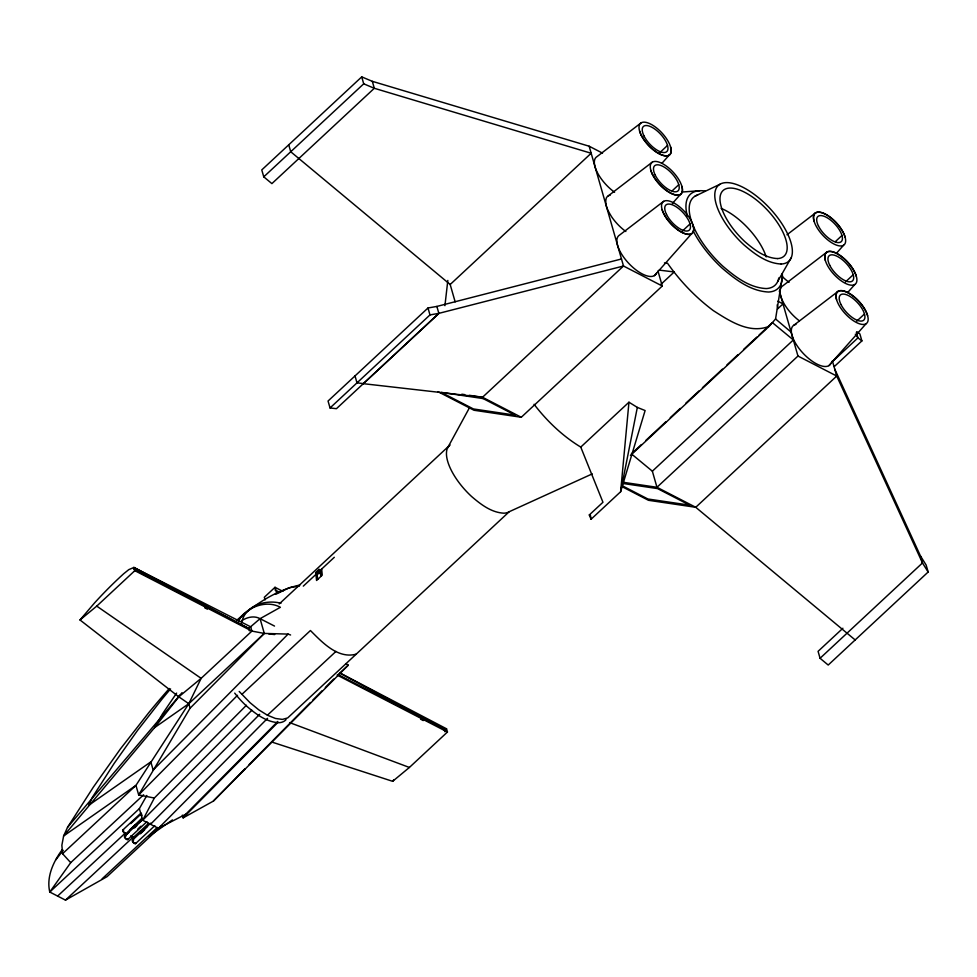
<?xml version="1.0" encoding="UTF-8"?>
<svg xmlns="http://www.w3.org/2000/svg" width="977" height="977" viewBox="0 0 977 977"><rect width="100%" height="100%" fill="white"/><g stroke="black" fill="none" stroke-linecap="round" stroke-linejoin="round"><path stroke-width="1.47" d="M637.334 407.409L620.627 491.736L645.113 410.548L637.334 407.409L628.956 402.219L620.627 491.736L591.048 519.263L589.314 514.952L602.956 502.251L580.765 447.087C562.63 436.096 546.949 421.087 534.077 404.295M444.926 305.667L447.82 280.436M630.446 455.441L769.217 326.257L775.567 318.966L782.406 276.1M241.588 623.192C244.397 605.52 265.695 599.194 280.949 603.261M316.988 573.719L317.659 579.434L315.608 572.583M334.317 557.281L320.48 570.153L321.079 576.247L319.027 569.408L315.62 572.595M321.653 569.054L322.251 575.148L316.56 580.46L315.962 574.366L303.297 586.139M133.568 569.029L133.898 567.466L250.662 626.819L251.895 631.093L201.128 678.343L178.815 696.821L154.586 727.621L63.615 835.982L61.869 845.239L62.565 853.703L70.698 862.654L49.766 892.025L65.471 900.122L107.043 876.662L161.523 825.944M238.828 621.677L240.171 617.647C249.501 606.424 266.831 599.915 280.399 607.291L260.065 618.673L248.683 628.443L134.924 569.725M246.424 705.247L154.329 798.038L142.691 820.24L158.396 828.337L185.728 814.244L277.822 721.441M447.564 447.954L469.363 407.922M169.326 688.504A601.551 349.913 -62.7 0 0 148.834 712.587L120.489 748.822L93.352 787.132L67.547 827.311L63.615 835.982L135.937 785.398L188.793 703.709L201.128 678.343L96.747 606.119L80.004 619.968L178.815 696.821L188.793 703.709L190.088 708.203L138.673 794.912L154.329 798.038M62.064 849.868C53.344 861.799 46.224 876.931 49.766 892.025L139.369 808.626L146.843 795.473M777.668 281.535L791.089 257.952M80.004 619.968L94.622 602.846A325.707 189.453 -62.7 0 1 123.713 573.719L128.781 569.64L133.898 567.466L248.683 628.443L249.367 630.824M178.815 696.821L179.866 695.294M271.704 742.007L392.644 781.319L393.743 779.78M185.728 814.244L183.151 817.871L182.369 815.148M176.617 693.108L162.463 713.918L154.586 727.621L188.793 703.709L264.291 633.426L288.093 634.097L290.584 635.001M134.252 571.423L134.814 570.678L133.898 567.466M55.848 859.784L63.236 850.283M67.547 827.311L182.027 692.681M141.848 818.286L124.909 834.785L125.715 835.286L128.927 832.319M148.638 823.33L132.677 838.315L133.568 839.341M662.125 163.086L669.16 155.148M672.371 203.472L680.419 194.399M654.443 275.599L691.667 233.65M836.507 253.19L843.542 245.264A21.457 9.172 47 0 0 829.436 216.772A21.457 9.172 47 0 0 815.673 225.198A21.457 9.172 47 0 0 843.542 245.264M847.767 292.441L854.79 284.515A21.457 9.172 47 0 0 840.696 256.023A21.457 9.172 47 0 0 826.933 264.449A21.457 9.172 47 0 0 854.79 284.515M828.911 365.63L866.049 323.766A21.457 9.172 47 0 0 851.956 295.274A21.457 9.172 47 0 0 838.181 303.7A21.457 9.172 47 0 0 866.049 323.766M277.712 722.577L183.151 817.871L213.34 801.116L244.909 768.862M249.123 764.564L310.478 702.487M190.088 708.203L264.291 633.426L260.065 618.673C254.362 615.486 247.279 617.085 242.076 620.517M288.093 634.097L153.169 770.059L150.824 761.877L88.614 805.378L91.997 797.916L114.187 763.367L137.525 730.43L161.913 699.251A517.334 300.928 -62.7 0 1 170.572 688.895M237.533 695.294L138.673 794.912L135.937 785.398L62.565 853.703M251.846 710.242L142.691 820.24L139.369 808.626M150.543 824.283L259.699 714.285M158.396 828.337L267.551 718.339M312.603 700.35L322.141 690.739M325.317 687.539L333.804 678.991M338.042 674.716L348.264 665.154L345.919 663.615M213.34 801.116L348.264 665.154M602.516 153.12L589.155 146.22L372.31 81.323L361.722 76.878L261.775 169.913L263.766 176.849L271.899 183.615L374.313 88.284L591.17 153.255L450.177 284.502L455.16 301.881M263.766 176.849L363.713 83.814L361.722 76.878M96.747 606.119L134.814 570.678L251.895 631.093L264.291 633.426M621.482 258.978L436.866 306.424L427.999 307.987L328.052 401.022L330.043 407.959L336.442 408.691L438.844 313.361L623.497 266.013L662.272 286.017L521.278 417.264L473.992 410.255L437.904 391.63M330.043 407.959L429.978 314.924L438.844 313.361L436.866 306.424M355.017 375.925L356.996 382.862L363.407 383.595L438.881 313.458M659.817 152.607L667.499 145.451M672.176 190.82L678.759 184.702M282.866 591.354L275.025 587.299L264.327 597.252L265.085 599.89M279.263 603.908L449.75 445.207M682.325 231.109L690.006 223.953M315.766 573.084L319.174 569.896L320.407 570.531M660.904 284.356L674.228 271.96L659.157 270.104M241.942 694.305L310.442 630.531C322.166 642.304 337.932 659.194 356.202 654.15M70.698 862.654L143.607 794.789M122.87 829.937L141.103 812.974M130.784 823.611L141.372 813.743M57.619 896.08L125.093 833.271M130.197 829.461L135.559 824.478M124.629 836.08L142.862 819.105M134.655 827.775L136.78 825.797M137.769 829.155L140.944 826.2M127.669 839.597L146.965 821.633M65.471 900.122L132.945 837.313M134.875 836.471L140.432 831.293M132.481 840.122L150.702 823.159M239.194 691.472L250.051 702.695L258.746 709.827L267.429 715.213L335.929 651.439M140.395 833.796L144.62 829.852M135.522 843.639L154.818 825.675M102.096 878.848L157.321 827.446M592.245 473.894L509.225 511.716L287.702 717.924L282.414 719.402L275.502 718.474L267.429 715.213M580.765 447.087L628.956 402.219M835.372 241.624L841.966 235.481M777.46 309.062L783.017 303.896L777.802 301.209M641.401 444.559L631.398 453.865L652.355 471.195L656.971 487.291L695.746 507.295L855.168 639.947M645.834 440.419L665.813 421.82M670.259 417.692L680.248 408.386M685.805 403.22L699.117 390.824M702.451 387.722L722.43 369.123M726.876 364.983L737.977 354.651M743.534 349.485L756.845 337.077M759.068 335.013L765.736 328.822M767.946 326.745L772.392 322.618L793.348 339.947L652.355 471.195M845.508 281.913L853.214 274.732M779.304 290.987L797.965 356.043L656.971 487.291L622.996 482.259M856.78 321.14L864.474 313.983M831.574 362.418L857.94 337.871L856.353 332.314M834.236 366.631L861.885 340.9L859.894 333.963L856.939 331.692M392.644 781.319L409.387 767.458L447.454 732.017L446.538 728.805L339.947 672.982M842.895 628.248L818.079 651.341L820.069 658.278L828.203 665.044L928.15 572.009L926.159 565.072L920.493 556.011L834.712 369.025M820.069 658.278L922.483 562.947L920.493 556.011M133.214 828.362L141.799 820.448M139.992 833.405L147.503 826.469M151.093 834.468L148.797 836.434L172.428 819.898M153.389 832.502L156.845 829.558M641.107 122.858L596.984 156.638A26.819 11.455 47 0 0 614.594 192.249M608.231 195.888L652.355 162.109M663.615 201.36L619.491 235.139A26.819 11.455 47 0 0 629.396 264.046A26.819 11.455 47 0 0 656.422 273.34M786.973 234.773L815.648 212.815M826.908 252.066L782.699 285.919A26.819 11.455 47 0 0 799.259 320.761M793.947 325.17L838.156 291.317M237.582 619.674A601.551 349.913 -62.7 0 1 239.841 617.672C256.951 603.029 277.456 589.803 299.878 585.04M277.92 593.295L289.119 587.739M242.406 616.243L240.171 617.647A517.334 300.928 -62.7 0 0 236.788 620.651M695.111 196.145L719.866 184.299M444.816 729.257L446.538 728.805L444.242 729.367L338.616 674.851M769.217 326.257C749.506 334.268 729.489 320.92 713.381 310.649C695.648 297.387 680.224 281.303 667.486 263.192L664.47 262.923M124.824 834.26L125.52 834.614M132.677 838.315L133.373 838.669M275.135 594.334L276.906 593.894L275.025 587.299M289.778 587.592L299.353 586.066M249.941 626.953L250.662 626.819M681.861 192.054L699.85 190.71M268.76 633.914L274.708 634.549M363.432 383.692L482.516 397.26L521.278 417.264M461.828 394.195L464.783 394.635M469.216 395.282L482.516 397.26L623.497 266.013L589.155 146.22M623.216 483.517L657.558 488.598L689.689 505.17L647.885 498.991L622.447 485.862M289.595 722.589L409.387 767.458M363.713 83.814L374.313 88.284L372.31 81.323M260.065 618.673L274.525 626.074M797.965 356.043L836.727 376.047L922.496 562.972L928.15 572.009M621.726 486.497L648.459 500.297L695.746 507.295L836.727 376.047L832.38 360.855M589.314 514.952L590.487 515.551L591.048 519.263M319.039 569.408L320.48 570.153M275.001 589.937L279.581 592.294M337.114 675.07L447.454 732.017M204.681 607.767L207.38 609.159M420.562 719.17L423.261 720.574M339.862 673.092L444.242 729.367L444.938 731.749M861.885 340.9L857.94 337.871L855.315 334.207M450.177 284.502L290.731 151.753L288.74 144.816M775.567 318.966L791.101 332.119M657.961 270.983L662.272 286.017M427.999 307.987L429.978 314.924M777.203 304.861L777.668 307.743M127.84 838.706L127.902 839.096A2.333 1.001 47 0 1 126.314 839.28A2.333 1.001 47 0 1 124.433 836.825A2.333 1.001 47 0 1 125.691 836.214M509.225 511.716A44.771 19.125 47 0 1 503.937 513.194C491.309 512.571 480.794 504.388 471.573 496.487A44.771 19.125 47 0 1 449.847 444.901M782.284 273.621A64.335 27.49 47 0 1 768.508 292.025C750.373 291.134 735.254 279.373 722.015 268.028A64.335 27.49 47 0 1 693.218 231.024M687.283 215.929A64.335 27.49 47 0 1 705.284 191.052M778.779 277.944A59.951 25.61 47 0 1 766.176 288.569C749.261 287.739 735.18 276.784 722.846 266.208A59.951 25.61 47 0 1 697.639 194.973M721.124 208.382A44.783 19.137 47 0 1 766.2 256.902M625.854 231.5A26.819 11.455 47 0 1 611.59 216.76C608.268 211.276 604.311 204.791 606.253 198.148A26.819 11.455 47 0 1 610.222 195.144M670.601 147.051A21.457 9.037 46.7 0 1 659.475 153.816A21.457 9.037 46.7 0 1 639.581 131.04M681.848 186.302A21.457 9.037 46.7 0 1 670.735 193.067A21.457 9.037 46.7 0 1 650.829 170.291M693.108 225.553A21.457 9.037 46.7 0 1 681.995 232.318A21.457 9.037 46.7 0 1 662.088 209.542M814.036 221.071A21.457 9.294 47.4 0 1 825.406 214.073A21.457 9.294 47.4 0 1 845.068 237.081M789.062 282.28A26.819 11.455 47 0 1 781.844 276.076M830.89 363.371A26.819 11.455 47 0 1 802.264 352.355A26.819 11.455 47 0 1 795.95 324.425M836.544 299.573A21.457 9.294 47.4 0 1 847.914 292.575A21.457 9.294 47.4 0 1 867.576 315.583M825.296 260.322A21.457 9.294 47.4 0 1 836.666 253.324A21.457 9.294 47.4 0 1 856.316 276.332M286.053 719.622A44.771 19.125 47 0 1 278.86 722.711C266.233 722.088 255.718 713.918 246.497 706.017A44.771 19.125 47 0 1 234.712 693.12M133.385 836.801A1.575 0.672 47 0 1 132.554 836.837M132.249 836.654A1.575 0.672 47 0 1 131.406 835.787M133.483 837.582A2.333 1.001 47 0 1 131.016 835.799M125.422 832.88A1.575 0.672 47 0 1 124.983 832.905M124.702 832.795A1.575 0.672 47 0 1 123.81 832.05M123.566 831.732A1.575 0.672 47 0 1 123.554 830.462M125.63 833.528A2.333 1.001 47 0 1 123.017 831.512A2.333 1.001 47 0 1 123.505 829.913M135.18 842.736A1.575 0.672 47 0 1 134.313 842.98A1.575 0.672 47 0 1 132.982 841.6L132.86 841.295A1.575 0.672 47 0 1 133.397 840.672M135.681 842.748A2.333 1.001 47 0 1 134.679 843.603A2.333 1.001 47 0 1 132.493 841.466L132.31 841.014A2.333 1.001 47 0 1 133.531 840.269M127.328 838.681A1.575 0.672 47 0 1 125.569 838.193A1.575 0.672 47 0 1 125.557 836.63M142.08 815.648A4.433 1.893 47 0 1 141.628 814.061M318.942 571.765L316.719 573.829L317.024 574.867L319.247 572.803L318.942 571.765M777.472 258.575C764.844 257.952 754.329 249.77 745.109 241.869A44.783 19.137 47 0 1 723.053 190.539A44.783 19.137 47 0 1 772.648 216.137A44.783 19.137 47 0 1 777.472 258.575M781.173 264.022C766.591 263.314 754.439 253.861 743.79 244.738A51.708 22.092 47 0 1 718.327 185.471A51.708 22.092 47 0 1 775.591 215.025A51.708 22.092 47 0 1 781.173 264.022M483.09 398.567L441.286 392.375L473.418 408.948L515.221 415.14L483.09 398.567M641.205 135.168A21.457 9.172 47 0 0 669.074 155.233A21.457 9.172 47 0 0 654.981 126.741A21.457 9.172 47 0 0 641.205 135.168M643.977 135.937A17.171 7.34 47 0 0 666.277 151.997A17.171 7.34 47 0 0 655.005 129.196A17.171 7.34 47 0 0 643.977 135.937M652.465 174.419A21.457 9.172 47 0 0 680.334 194.484A21.457 9.172 47 0 0 666.229 165.992A21.457 9.172 47 0 0 652.465 174.419M655.237 175.188A17.171 7.34 47 0 0 677.537 191.248A17.171 7.34 47 0 0 666.253 168.447A17.171 7.34 47 0 0 655.237 175.188M666.497 214.439A17.171 7.34 47 0 0 688.785 230.499A17.171 7.34 47 0 0 677.513 207.698A17.171 7.34 47 0 0 666.497 214.439M663.725 213.67A21.457 9.172 47 0 0 691.582 233.735A21.457 9.172 47 0 0 677.488 205.231A21.457 9.172 47 0 0 663.725 213.67M818.445 225.98A17.171 7.34 47 0 0 840.745 242.027A17.171 7.34 47 0 0 829.461 219.227A17.171 7.34 47 0 0 818.445 225.98M840.953 304.482A17.171 7.34 47 0 0 863.253 320.529A17.171 7.34 47 0 0 851.968 297.729A17.171 7.34 47 0 0 840.953 304.482M829.705 265.231A17.171 7.34 47 0 0 851.993 281.278A17.171 7.34 47 0 0 840.721 258.478A17.171 7.34 47 0 0 829.705 265.231"/></g></svg>
